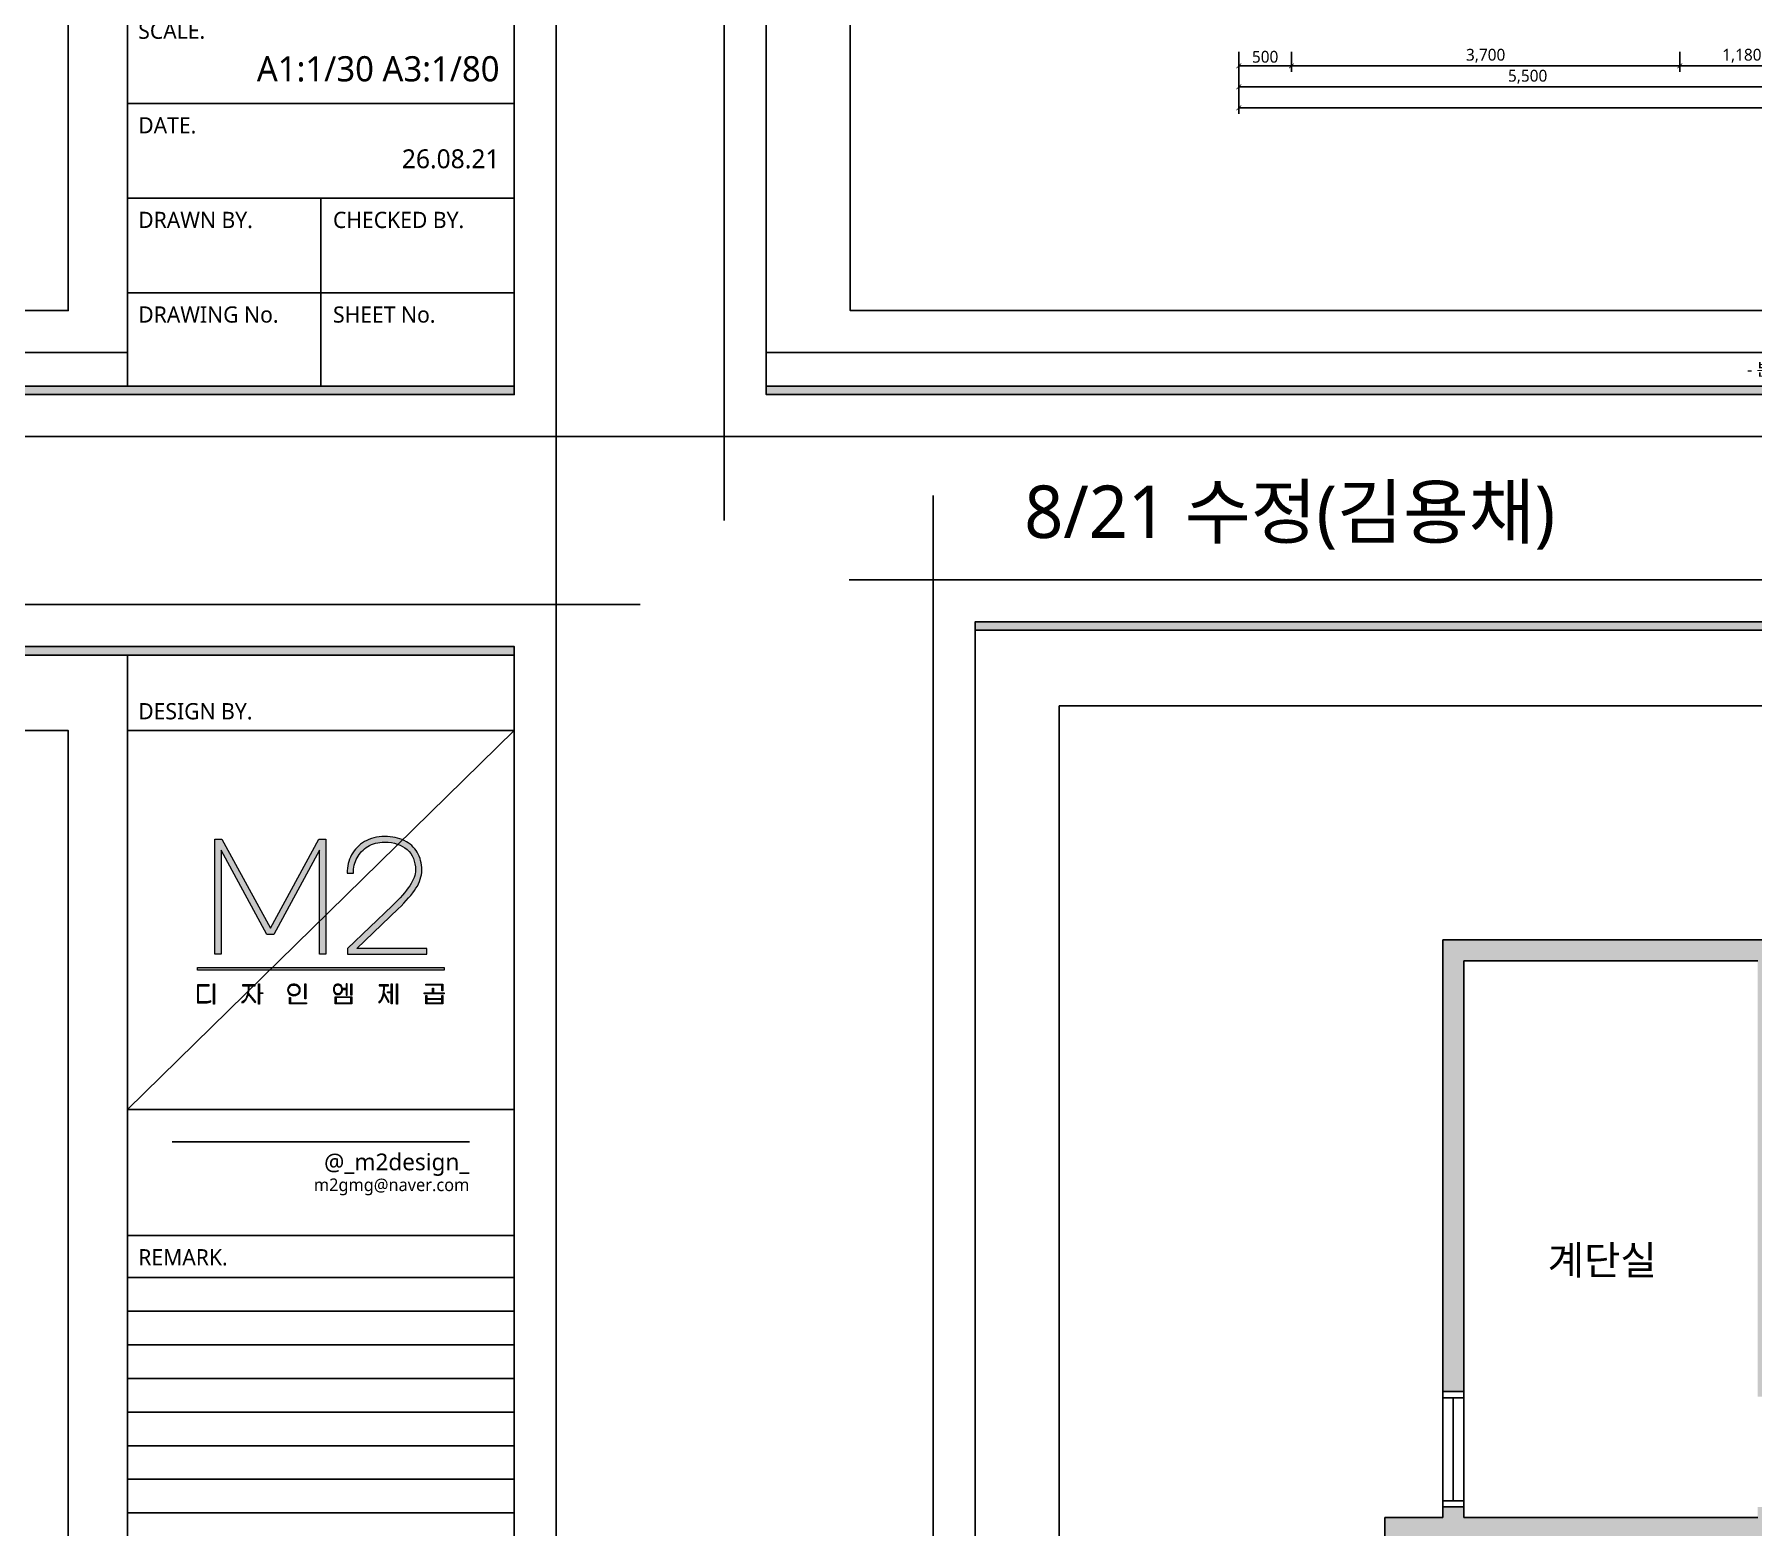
# Model space of a CAD drawing. Header units: metres. Extents: x 11578468 to 47831421, y -58341524 to -14256839.
# Drawn here: x 23891159 to 23907524, y -29108002 to -29093792 of the extents above; entities that cross this region are included whole.
import ezdxf
from ezdxf.enums import TextEntityAlignment as Align

# ---------------------------------------------------------------- set-up
doc = ezdxf.new("R2010")
doc.units = ezdxf.units.M
doc.header["$LTSCALE"] = 50
doc.header["$MEASUREMENT"] = 0
doc.layers.get('0').update_dxf_attribs({"linetype": 'CONTINUOUS'})
doc.layers.get('DEFPOINTS').update_dxf_attribs({"linetype": 'CONTINUOUS'})
for name, color, linetype in [('3.기호.계단선', 30, 'CONTINUOUS'), ('_U+B808_U+C774_U+C5B4 2', 7, 'CONTINUOUS'), ('FORM(YOURNAME)-1', 1, 'CONTINUOUS'), ('FORM(YOURNAME)-11', 1, 'CONTINUOUS'), ('TEX', 7, 'CONTINUOUS'), ('wall', 3, 'CONTINUOUS'), ('WIN', 4, 'CONTINUOUS')]:
    doc.layers.add(name, color=color, linetype=linetype)
for name, color, linetype, lineweight in [('DIM', 7, 'CONTINUOUS', 15), ('ha', 8, 'CONTINUOUS', 5), ('wall2', 3, 'CONTINUOUS', 25)]:
    doc.layers.add(name, color=color, linetype=linetype, lineweight=lineweight)
doc.styles.add('JT1', font='malgun.ttf')
doc.styles.add('N 맑은고딕', font='malgun.ttf')
doc.styles.add('NEW 맑은고딕', font='malgun.ttf')
doc.styles.add('YOURNAME', font='malgun.ttf')
doc.dimstyles.new('JJ IN 45', dxfattribs={"dimscale": 45, "dimtxt": 2.5, "dimasz": 1, "dimexe": 1.25, "dimexo": 1.5, "dimtad": 1, "dimdec": 6, "dimlunit": 6, "dimtxsty": 'N 맑은고딕', "dimblk": 'ARCHTICK', "dimcen": 2.5, "dimclrd": 256, "dimclre": 256, "dimclrt": 256, "dimadec": 0, "dimazin": 0, "dimtfac": 1, "dimtdec": 6, "dimtix": 1, "dimtmove": 0, "dimatfit": 3, "dimldrblk": 'ARCHTICK', "dimfxl": 1, "dimarcsym": 0})

# ---------------------------------------------------------------- blocks, each defined once
blk = doc.blocks.new('block 34')
at = {"layer": '_U+B808_U+C774_U+C5B4 2'}
h = blk.add_hatch(color=35, dxfattribs=at)
h.dxf.hatch_style = 2
h.paths.add_polyline_path([(674.6, -105.53), (675.73, -105.53), (683.42, -119.69), (691.1, -105.53), (692.22, -105.53), (692.22, -123.82), (691.22, -123.82), (691.22, -107.31), (683.97, -120.67), (682.84, -120.67), (675.59, -107.31), (675.59, -123.82), (674.6, -123.82)])
h = blk.add_hatch(color=35, dxfattribs=at)
h.dxf.hatch_style = 2
edge = h.paths.add_edge_path()
edge.add_spline(control_points=[(704.68, -105.78), (705.57, -106.21), (706.25, -106.83), (706.73, -107.63), (707.21, -108.43), (707.45, -109.38), (707.45, -110.46), (707.45, -111.43), (707.14, -112.39), (706.53, -113.34), (705.92, -114.29), (704.98, -115.38), (703.7, -116.62), (703.7, -116.62), (697.12, -122.91), (697.12, -122.91), (697.12, -122.91), (708.26, -122.91), (708.26, -122.91), (708.26, -122.91), (708.26, -123.82), (708.26, -123.82), (708.26, -123.82), (695.66, -123.82), (695.66, -123.82), (695.66, -123.82), (695.66, -122.91), (695.66, -122.91), (695.66, -122.91), (702.73, -116.15), (702.73, -116.15), (703.99, -114.93), (704.93, -113.86), (705.54, -112.95), (706.15, -112.03), (706.45, -111.2), (706.45, -110.46), (706.45, -109.07), (706.01, -107.98), (705.12, -107.2), (704.23, -106.42), (703.05, -106.03), (701.57, -106.03), (700.53, -106.03), (699.64, -106.26), (698.89, -106.71), (698.15, -107.15), (697.57, -107.75), (697.18, -108.5), (696.79, -109.25), (696.59, -110.06), (696.59, -110.94), (696.59, -110.94), (695.59, -110.94), (695.59, -110.94), (695.59, -109.89), (695.83, -108.93), (696.3, -108.05), (696.77, -107.17), (697.46, -106.46), (698.36, -105.93), (699.26, -105.4), (700.33, -105.13), (701.57, -105.13), (702.76, -105.13), (703.79, -105.35), (704.68, -105.78)], knot_values=[0, 0, 0, 0, 1, 1, 1, 2, 2, 2, 3, 3, 3, 4, 4, 4, 5, 5, 5, 6, 6, 6, 7, 7, 7, 8, 8, 8, 9, 9, 9, 10, 10, 10, 11, 11, 11, 12, 12, 12, 13, 13, 13, 14, 14, 14, 15, 15, 15, 16, 16, 16, 17, 17, 17, 18, 18, 18, 19, 19, 19, 20, 20, 20, 21, 21, 21, 22, 22, 22, 22], degree=3, periodic=0)
at = {"layer": '_U+B808_U+C774_U+C5B4 2', "lineweight": 0}
blk.add_lwpolyline([(674.6, -105.53), (675.73, -105.53), (683.42, -119.69), (691.1, -105.53), (692.22, -105.53), (692.22, -123.82), (691.22, -123.82), (691.22, -107.31), (683.97, -120.67), (682.84, -120.67), (675.59, -107.31), (675.59, -123.82), (674.6, -123.82), (674.6, -105.53)], dxfattribs=at)
blk.add_open_spline([(704.68, -105.78), (705.57, -106.21), (706.25, -106.83), (706.73, -107.63), (707.21, -108.43), (707.45, -109.38), (707.45, -110.46), (707.45, -111.43), (707.14, -112.39), (706.53, -113.34), (705.92, -114.29), (704.98, -115.38), (703.7, -116.62), (703.7, -116.62), (697.12, -122.91), (697.12, -122.91), (697.12, -122.91), (708.26, -122.91), (708.26, -122.91), (708.26, -122.91), (708.26, -123.82), (708.26, -123.82), (708.26, -123.82), (695.66, -123.82), (695.66, -123.82), (695.66, -123.82), (695.66, -122.91), (695.66, -122.91), (695.66, -122.91), (702.73, -116.15), (702.73, -116.15), (703.99, -114.93), (704.93, -113.86), (705.54, -112.95), (706.15, -112.03), (706.45, -111.2), (706.45, -110.46), (706.45, -109.07), (706.01, -107.98), (705.12, -107.2), (704.23, -106.42), (703.05, -106.03), (701.57, -106.03), (700.53, -106.03), (699.64, -106.26), (698.89, -106.71), (698.15, -107.15), (697.57, -107.75), (697.18, -108.5), (696.79, -109.25), (696.59, -110.06), (696.59, -110.94), (696.59, -110.94), (695.59, -110.94), (695.59, -110.94), (695.59, -109.89), (695.83, -108.93), (696.3, -108.05), (696.77, -107.17), (697.46, -106.46), (698.36, -105.93), (699.26, -105.4), (700.33, -105.13), (701.57, -105.13), (702.76, -105.13), (703.79, -105.35), (704.68, -105.78)], degree=3, knots=[0, 0, 0, 0, 1, 1, 1, 2, 2, 2, 3, 3, 3, 4, 4, 4, 5, 5, 5, 6, 6, 6, 7, 7, 7, 8, 8, 8, 9, 9, 9, 10, 10, 10, 11, 11, 11, 12, 12, 12, 13, 13, 13, 14, 14, 14, 15, 15, 15, 16, 16, 16, 17, 17, 17, 18, 18, 18, 19, 19, 19, 20, 20, 20, 21, 21, 21, 22, 22, 22, 22], dxfattribs=at)
blk = doc.blocks.new('block 35')
at = {"layer": '_U+B808_U+C774_U+C5B4 2'}
h = blk.add_hatch(color=35, dxfattribs=at)
h.dxf.hatch_style = 2
edge = h.paths.add_edge_path()
edge.add_spline(control_points=[(673.72, -128.8), (673.72, -128.8), (672, -128.8), (672, -128.8), (672, -128.8), (672, -131.36), (672, -131.36), (672, -131.36), (673.14, -131.36), (673.14, -131.36), (673.29, -131.36), (673.44, -131.34), (673.6, -131.31), (673.75, -131.28), (673.88, -131.24), (673.98, -131.2), (673.98, -131.2), (673.98, -131.35), (673.98, -131.35), (673.88, -131.4), (673.75, -131.44), (673.6, -131.47), (673.45, -131.49), (673.3, -131.51), (673.14, -131.51), (673.14, -131.51), (671.83, -131.51), (671.83, -131.51), (671.83, -131.51), (671.83, -128.65), (671.83, -128.65), (671.83, -128.65), (673.72, -128.65), (673.72, -128.65), (673.72, -128.65), (673.72, -128.8), (673.72, -128.8)], knot_values=[0, 0, 0, 0, 1, 1, 1, 2, 2, 2, 3, 3, 3, 4, 4, 4, 5, 5, 5, 6, 6, 6, 7, 7, 7, 8, 8, 8, 9, 9, 9, 10, 10, 10, 11, 11, 11, 12, 12, 12, 12], degree=3, periodic=0)
h.paths.add_polyline_path([(674.54, -131.73), (674.38, -131.74), (674.38, -128.5), (674.54, -128.5)])
h = blk.add_hatch(color=35, dxfattribs=at)
h.dxf.hatch_style = 2
edge = h.paths.add_edge_path()
edge.add_spline(control_points=[(679.96, -130.01), (679.96, -130.01), (681.09, -131.37), (681.09, -131.37), (681.09, -131.37), (680.96, -131.47), (680.96, -131.47), (680.96, -131.47), (679.92, -130.19), (679.92, -130.19), (679.82, -130.57), (679.69, -130.87), (679.52, -131.09), (679.35, -131.32), (679.14, -131.46), (678.9, -131.51), (678.9, -131.51), (678.9, -131.36), (678.9, -131.36), (679.11, -131.3), (679.3, -131.16), (679.45, -130.93), (679.6, -130.7), (679.71, -130.39), (679.79, -130.03), (679.86, -129.66), (679.91, -129.25), (679.91, -128.8), (679.91, -128.8), (678.97, -128.8), (678.97, -128.8), (678.97, -128.8), (678.97, -128.65), (678.97, -128.65), (678.97, -128.65), (681, -128.65), (681, -128.65), (681, -128.65), (681, -128.8), (681, -128.8), (681, -128.8), (680.07, -128.8), (680.07, -128.8), (680.06, -129.26), (680.03, -129.66), (679.96, -130.01)], knot_values=[0, 0, 0, 0, 1, 1, 1, 2, 2, 2, 3, 3, 3, 4, 4, 4, 5, 5, 5, 6, 6, 6, 7, 7, 7, 8, 8, 8, 9, 9, 9, 10, 10, 10, 11, 11, 11, 12, 12, 12, 13, 13, 13, 14, 14, 14, 15, 15, 15, 15], degree=3, periodic=0)
h.paths.add_polyline_path([(682.21, -130.06), (681.69, -130.06), (681.69, -131.73), (681.54, -131.73), (681.54, -128.5), (681.69, -128.5), (681.69, -129.92), (682.21, -129.92)])
h = blk.add_hatch(color=35, dxfattribs=at)
h.dxf.hatch_style = 2
edge = h.paths.add_edge_path()
edge.add_spline(control_points=[(687.69, -128.68), (687.84, -128.76), (687.95, -128.87), (688.03, -129.01), (688.11, -129.15), (688.15, -129.3), (688.15, -129.47), (688.15, -129.64), (688.11, -129.8), (688.03, -129.94), (687.95, -130.08), (687.84, -130.19), (687.69, -130.27), (687.54, -130.35), (687.36, -130.39), (687.15, -130.39), (686.95, -130.39), (686.77, -130.35), (686.62, -130.27), (686.47, -130.19), (686.36, -130.08), (686.28, -129.94), (686.2, -129.8), (686.16, -129.64), (686.16, -129.47), (686.16, -129.3), (686.2, -129.15), (686.28, -129.01), (686.36, -128.87), (686.47, -128.76), (686.62, -128.68), (686.77, -128.6), (686.95, -128.56), (687.15, -128.56), (687.36, -128.56), (687.54, -128.6), (687.69, -128.68)], knot_values=[0, 0, 0, 0, 1, 1, 1, 2, 2, 2, 3, 3, 3, 4, 4, 4, 5, 5, 5, 6, 6, 6, 7, 7, 7, 8, 8, 8, 9, 9, 9, 10, 10, 10, 11, 11, 11, 12, 12, 12, 12], degree=3, periodic=0)
edge = h.paths.add_edge_path()
edge.add_spline(control_points=[(686.72, -128.79), (686.59, -128.86), (686.49, -128.95), (686.43, -129.07), (686.36, -129.18), (686.32, -129.32), (686.32, -129.47), (686.32, -129.63), (686.36, -129.76), (686.43, -129.88), (686.49, -130), (686.59, -130.09), (686.72, -130.15), (686.84, -130.22), (686.99, -130.25), (687.15, -130.25), (687.32, -130.25), (687.46, -130.22), (687.59, -130.15), (687.72, -130.09), (687.81, -130), (687.88, -129.88), (687.95, -129.76), (687.98, -129.63), (687.98, -129.47), (687.98, -129.32), (687.95, -129.18), (687.88, -129.07), (687.81, -128.95), (687.72, -128.86), (687.59, -128.79), (687.46, -128.73), (687.32, -128.7), (687.15, -128.7), (686.99, -128.7), (686.84, -128.73), (686.72, -128.79)], knot_values=[0, 0, 0, 0, 1, 1, 1, 2, 2, 2, 3, 3, 3, 4, 4, 4, 5, 5, 5, 6, 6, 6, 7, 7, 7, 8, 8, 8, 9, 9, 9, 10, 10, 10, 11, 11, 11, 12, 12, 12, 12], degree=3, periodic=0)
h.paths.add_polyline_path([(686.6, -131.51), (689.15, -131.51), (689.15, -131.66), (686.44, -131.66), (686.44, -130.66), (686.6, -130.66)])
h.paths.add_polyline_path([(689.03, -130.91), (688.87, -130.91), (688.87, -128.5), (689.03, -128.5)])
h = blk.add_hatch(color=35, dxfattribs=at)
h.dxf.hatch_style = 2
edge = h.paths.add_edge_path()
edge.add_spline(control_points=[(694.67, -130), (694.55, -130.16), (694.37, -130.23), (694.14, -130.23), (693.91, -130.23), (693.73, -130.16), (693.61, -130), (693.48, -129.84), (693.42, -129.64), (693.42, -129.39), (693.42, -129.14), (693.48, -128.94), (693.61, -128.78), (693.73, -128.62), (693.91, -128.54), (694.14, -128.54), (694.35, -128.54), (694.51, -128.61), (694.63, -128.74), (694.75, -128.87), (694.83, -129.04), (694.85, -129.25), (694.85, -129.25), (695.45, -129.25), (695.45, -129.25), (695.45, -129.25), (695.45, -128.52), (695.45, -128.52), (695.45, -128.52), (695.61, -128.52), (695.61, -128.52), (695.61, -128.52), (695.61, -130.29), (695.61, -130.29), (695.61, -130.29), (695.45, -130.29), (695.45, -130.29), (695.45, -130.29), (695.45, -129.4), (695.45, -129.4), (695.45, -129.4), (694.86, -129.4), (694.86, -129.4), (694.85, -129.64), (694.79, -129.85), (694.67, -130)], knot_values=[0, 0, 0, 0, 1, 1, 1, 2, 2, 2, 3, 3, 3, 4, 4, 4, 5, 5, 5, 6, 6, 6, 7, 7, 7, 8, 8, 8, 9, 9, 9, 10, 10, 10, 11, 11, 11, 12, 12, 12, 13, 13, 13, 14, 14, 14, 15, 15, 15, 15], degree=3, periodic=0)
edge = h.paths.add_edge_path()
edge.add_spline(control_points=[(693.73, -129.9), (693.83, -130.03), (693.97, -130.09), (694.14, -130.09), (694.31, -130.09), (694.45, -130.03), (694.55, -129.9), (694.65, -129.78), (694.7, -129.61), (694.7, -129.39), (694.7, -129.17), (694.65, -129), (694.55, -128.87), (694.45, -128.75), (694.31, -128.69), (694.14, -128.69), (693.97, -128.69), (693.83, -128.75), (693.73, -128.87), (693.63, -129), (693.58, -129.17), (693.58, -129.39), (693.58, -129.61), (693.63, -129.78), (693.73, -129.9)], knot_values=[0, 0, 0, 0, 1, 1, 1, 2, 2, 2, 3, 3, 3, 4, 4, 4, 5, 5, 5, 6, 6, 6, 7, 7, 7, 8, 8, 8, 8], degree=3, periodic=0)
h.paths.add_polyline_path([(693.69, -130.55), (696.36, -130.55), (696.36, -131.66), (693.69, -131.66)])
h.paths.add_polyline_path([(693.85, -131.51), (696.2, -131.51), (696.2, -130.7), (693.85, -130.7)])
h.paths.add_polyline_path([(696.36, -128.5), (696.36, -130.32), (696.2, -130.32), (696.2, -128.5)])
h = blk.add_hatch(color=35, dxfattribs=at)
h.dxf.hatch_style = 2
edge = h.paths.add_edge_path()
edge.add_spline(control_points=[(701.46, -129.93), (701.46, -129.93), (702.28, -131.39), (702.28, -131.39), (702.28, -131.39), (702.15, -131.47), (702.15, -131.47), (702.15, -131.47), (701.43, -130.17), (701.43, -130.17), (701.3, -130.94), (701.03, -131.39), (700.63, -131.51), (700.63, -131.51), (700.63, -131.35), (700.63, -131.35), (700.88, -131.26), (701.06, -130.99), (701.18, -130.55), (701.3, -130.1), (701.37, -129.52), (701.37, -128.8), (701.37, -128.8), (700.67, -128.8), (700.67, -128.8), (700.67, -128.8), (700.67, -128.65), (700.67, -128.65), (700.67, -128.65), (702.19, -128.65), (702.19, -128.65), (702.19, -128.65), (702.19, -128.8), (702.19, -128.8), (702.19, -128.8), (701.53, -128.8), (701.53, -128.8), (701.52, -129.25), (701.5, -129.63), (701.46, -129.93)], knot_values=[0, 0, 0, 0, 1, 1, 1, 2, 2, 2, 3, 3, 3, 4, 4, 4, 5, 5, 5, 6, 6, 6, 7, 7, 7, 8, 8, 8, 9, 9, 9, 10, 10, 10, 11, 11, 11, 12, 12, 12, 13, 13, 13, 13], degree=3, periodic=0)
h.paths.add_polyline_path([(702.59, -128.52), (702.75, -128.52), (702.75, -131.68), (702.59, -131.68), (702.59, -129.95), (702, -129.95), (702, -129.8), (702.59, -129.8)])
h.paths.add_polyline_path([(703.61, -128.5), (703.61, -131.73), (703.45, -131.73), (703.45, -128.5)])
h = blk.add_hatch(color=35, dxfattribs=at)
h.dxf.hatch_style = 2
h.paths.add_polyline_path([(711.02, -129.93), (711.02, -130.07), (707.82, -130.07), (707.82, -129.93), (709.16, -129.93), (709.16, -129.2), (709.32, -129.2), (709.32, -129.93)])
h.paths.add_polyline_path([(710.61, -128.72), (708.07, -128.72), (708.07, -128.57), (710.77, -128.57), (710.77, -129.64), (710.61, -129.64)])
h.paths.add_polyline_path([(710.61, -130.36), (710.77, -130.36), (710.77, -131.66), (708.08, -131.66), (708.08, -130.36), (708.24, -130.36), (708.24, -130.83), (710.61, -130.83)])
h.paths.add_polyline_path([(710.61, -131.52), (710.61, -130.97), (708.24, -130.97), (708.24, -131.52)])
at = {"layer": '_U+B808_U+C774_U+C5B4 2', "lineweight": 0}
for points in [[(674.54, -131.73), (674.38, -131.74), (674.38, -128.5), (674.54, -128.5), (674.54, -131.73)], [(682.21, -130.06), (681.69, -130.06), (681.69, -131.73), (681.54, -131.73), (681.54, -128.5), (681.69, -128.5), (681.69, -129.92), (682.21, -129.92), (682.21, -130.06)], [(686.6, -131.51), (689.15, -131.51), (689.15, -131.66), (686.44, -131.66), (686.44, -130.66), (686.6, -130.66), (686.6, -131.51)], [(689.03, -130.91), (688.87, -130.91), (688.87, -128.5), (689.03, -128.5), (689.03, -130.91)], [(693.69, -130.55), (696.36, -130.55), (696.36, -131.66), (693.69, -131.66), (693.69, -130.55)], [(693.85, -131.51), (696.2, -131.51), (696.2, -130.7), (693.85, -130.7), (693.85, -131.51)], [(696.36, -128.5), (696.36, -130.32), (696.2, -130.32), (696.2, -128.5), (696.36, -128.5)], [(702.59, -128.52), (702.75, -128.52), (702.75, -131.68), (702.59, -131.68), (702.59, -129.95), (702, -129.95), (702, -129.8), (702.59, -129.8), (702.59, -128.52)], [(703.61, -128.5), (703.61, -131.73), (703.45, -131.73), (703.45, -128.5), (703.61, -128.5)], [(711.02, -129.93), (711.02, -130.07), (707.82, -130.07), (707.82, -129.93), (709.16, -129.93), (709.16, -129.2), (709.32, -129.2), (709.32, -129.93), (711.02, -129.93)], [(710.61, -128.72), (708.07, -128.72), (708.07, -128.57), (710.77, -128.57), (710.77, -129.64), (710.61, -129.64), (710.61, -128.72)], [(710.61, -130.36), (710.77, -130.36), (710.77, -131.66), (708.08, -131.66), (708.08, -130.36), (708.24, -130.36), (708.24, -130.83), (710.61, -130.83), (710.61, -130.36)], [(710.61, -131.52), (710.61, -130.97), (708.24, -130.97), (708.24, -131.52), (710.61, -131.52)]]:
    blk.add_lwpolyline(points, dxfattribs=at)
for points, knots in [([(673.72, -128.8), (673.72, -128.8), (672, -128.8), (672, -128.8), (672, -128.8), (672, -131.36), (672, -131.36), (672, -131.36), (673.14, -131.36), (673.14, -131.36), (673.29, -131.36), (673.44, -131.34), (673.6, -131.31), (673.75, -131.28), (673.88, -131.24), (673.98, -131.2), (673.98, -131.2), (673.98, -131.35), (673.98, -131.35), (673.88, -131.4), (673.75, -131.44), (673.6, -131.47), (673.45, -131.49), (673.3, -131.51), (673.14, -131.51), (673.14, -131.51), (671.83, -131.51), (671.83, -131.51), (671.83, -131.51), (671.83, -128.65), (671.83, -128.65), (671.83, -128.65), (673.72, -128.65), (673.72, -128.65), (673.72, -128.65), (673.72, -128.8), (673.72, -128.8)], [0, 0, 0, 0, 1, 1, 1, 2, 2, 2, 3, 3, 3, 4, 4, 4, 5, 5, 5, 6, 6, 6, 7, 7, 7, 8, 8, 8, 9, 9, 9, 10, 10, 10, 11, 11, 11, 12, 12, 12, 12]), ([(679.96, -130.01), (679.96, -130.01), (681.09, -131.37), (681.09, -131.37), (681.09, -131.37), (680.96, -131.47), (680.96, -131.47), (680.96, -131.47), (679.92, -130.19), (679.92, -130.19), (679.82, -130.57), (679.69, -130.87), (679.52, -131.09), (679.35, -131.32), (679.14, -131.46), (678.9, -131.51), (678.9, -131.51), (678.9, -131.36), (678.9, -131.36), (679.11, -131.3), (679.3, -131.16), (679.45, -130.93), (679.6, -130.7), (679.71, -130.39), (679.79, -130.03), (679.86, -129.66), (679.91, -129.25), (679.91, -128.8), (679.91, -128.8), (678.97, -128.8), (678.97, -128.8), (678.97, -128.8), (678.97, -128.65), (678.97, -128.65), (678.97, -128.65), (681, -128.65), (681, -128.65), (681, -128.65), (681, -128.8), (681, -128.8), (681, -128.8), (680.07, -128.8), (680.07, -128.8), (680.06, -129.26), (680.03, -129.66), (679.96, -130.01)], [0, 0, 0, 0, 1, 1, 1, 2, 2, 2, 3, 3, 3, 4, 4, 4, 5, 5, 5, 6, 6, 6, 7, 7, 7, 8, 8, 8, 9, 9, 9, 10, 10, 10, 11, 11, 11, 12, 12, 12, 13, 13, 13, 14, 14, 14, 15, 15, 15, 15]), ([(687.69, -128.68), (687.84, -128.76), (687.95, -128.87), (688.03, -129.01), (688.11, -129.15), (688.15, -129.3), (688.15, -129.47), (688.15, -129.64), (688.11, -129.8), (688.03, -129.94), (687.95, -130.08), (687.84, -130.19), (687.69, -130.27), (687.54, -130.35), (687.36, -130.39), (687.15, -130.39), (686.95, -130.39), (686.77, -130.35), (686.62, -130.27), (686.47, -130.19), (686.36, -130.08), (686.28, -129.94), (686.2, -129.8), (686.16, -129.64), (686.16, -129.47), (686.16, -129.3), (686.2, -129.15), (686.28, -129.01), (686.36, -128.87), (686.47, -128.76), (686.62, -128.68), (686.77, -128.6), (686.95, -128.56), (687.15, -128.56), (687.36, -128.56), (687.54, -128.6), (687.69, -128.68)], [0, 0, 0, 0, 1, 1, 1, 2, 2, 2, 3, 3, 3, 4, 4, 4, 5, 5, 5, 6, 6, 6, 7, 7, 7, 8, 8, 8, 9, 9, 9, 10, 10, 10, 11, 11, 11, 12, 12, 12, 12]), ([(686.72, -128.79), (686.59, -128.86), (686.49, -128.95), (686.43, -129.07), (686.36, -129.18), (686.32, -129.32), (686.32, -129.47), (686.32, -129.63), (686.36, -129.76), (686.43, -129.88), (686.49, -130), (686.59, -130.09), (686.72, -130.15), (686.84, -130.22), (686.99, -130.25), (687.15, -130.25), (687.32, -130.25), (687.46, -130.22), (687.59, -130.15), (687.72, -130.09), (687.81, -130), (687.88, -129.88), (687.95, -129.76), (687.98, -129.63), (687.98, -129.47), (687.98, -129.32), (687.95, -129.18), (687.88, -129.07), (687.81, -128.95), (687.72, -128.86), (687.59, -128.79), (687.46, -128.73), (687.32, -128.7), (687.15, -128.7), (686.99, -128.7), (686.84, -128.73), (686.72, -128.79)], [0, 0, 0, 0, 1, 1, 1, 2, 2, 2, 3, 3, 3, 4, 4, 4, 5, 5, 5, 6, 6, 6, 7, 7, 7, 8, 8, 8, 9, 9, 9, 10, 10, 10, 11, 11, 11, 12, 12, 12, 12]), ([(694.67, -130), (694.55, -130.16), (694.37, -130.23), (694.14, -130.23), (693.91, -130.23), (693.73, -130.16), (693.61, -130), (693.48, -129.84), (693.42, -129.64), (693.42, -129.39), (693.42, -129.14), (693.48, -128.94), (693.61, -128.78), (693.73, -128.62), (693.91, -128.54), (694.14, -128.54), (694.35, -128.54), (694.51, -128.61), (694.63, -128.74), (694.75, -128.87), (694.83, -129.04), (694.85, -129.25), (694.85, -129.25), (695.45, -129.25), (695.45, -129.25), (695.45, -129.25), (695.45, -128.52), (695.45, -128.52), (695.45, -128.52), (695.61, -128.52), (695.61, -128.52), (695.61, -128.52), (695.61, -130.29), (695.61, -130.29), (695.61, -130.29), (695.45, -130.29), (695.45, -130.29), (695.45, -130.29), (695.45, -129.4), (695.45, -129.4), (695.45, -129.4), (694.86, -129.4), (694.86, -129.4), (694.85, -129.64), (694.79, -129.85), (694.67, -130)], [0, 0, 0, 0, 1, 1, 1, 2, 2, 2, 3, 3, 3, 4, 4, 4, 5, 5, 5, 6, 6, 6, 7, 7, 7, 8, 8, 8, 9, 9, 9, 10, 10, 10, 11, 11, 11, 12, 12, 12, 13, 13, 13, 14, 14, 14, 15, 15, 15, 15]), ([(693.73, -129.9), (693.83, -130.03), (693.97, -130.09), (694.14, -130.09), (694.31, -130.09), (694.45, -130.03), (694.55, -129.9), (694.65, -129.78), (694.7, -129.61), (694.7, -129.39), (694.7, -129.17), (694.65, -129), (694.55, -128.87), (694.45, -128.75), (694.31, -128.69), (694.14, -128.69), (693.97, -128.69), (693.83, -128.75), (693.73, -128.87), (693.63, -129), (693.58, -129.17), (693.58, -129.39), (693.58, -129.61), (693.63, -129.78), (693.73, -129.9)], [0, 0, 0, 0, 1, 1, 1, 2, 2, 2, 3, 3, 3, 4, 4, 4, 5, 5, 5, 6, 6, 6, 7, 7, 7, 8, 8, 8, 8]), ([(701.46, -129.93), (701.46, -129.93), (702.28, -131.39), (702.28, -131.39), (702.28, -131.39), (702.15, -131.47), (702.15, -131.47), (702.15, -131.47), (701.43, -130.17), (701.43, -130.17), (701.3, -130.94), (701.03, -131.39), (700.63, -131.51), (700.63, -131.51), (700.63, -131.35), (700.63, -131.35), (700.88, -131.26), (701.06, -130.99), (701.18, -130.55), (701.3, -130.1), (701.37, -129.52), (701.37, -128.8), (701.37, -128.8), (700.67, -128.8), (700.67, -128.8), (700.67, -128.8), (700.67, -128.65), (700.67, -128.65), (700.67, -128.65), (702.19, -128.65), (702.19, -128.65), (702.19, -128.65), (702.19, -128.8), (702.19, -128.8), (702.19, -128.8), (701.53, -128.8), (701.53, -128.8), (701.52, -129.25), (701.5, -129.63), (701.46, -129.93)], [0, 0, 0, 0, 1, 1, 1, 2, 2, 2, 3, 3, 3, 4, 4, 4, 5, 5, 5, 6, 6, 6, 7, 7, 7, 8, 8, 8, 9, 9, 9, 10, 10, 10, 11, 11, 11, 12, 12, 12, 13, 13, 13, 13])]:
    blk.add_open_spline(points, degree=3, knots=knots, dxfattribs=at)
blk = doc.blocks.new('block 33')
at = {"layer": '_U+B808_U+C774_U+C5B4 2'}
for name in ['block 34', 'block 35']:
    blk.add_blockref(name, (0, 0), dxfattribs=at)
blk = doc.blocks.new('block 32')
at = {"layer": '_U+B808_U+C774_U+C5B4 2'}
h = blk.add_hatch(color=35, dxfattribs=at)
h.dxf.hatch_style = 2
h.paths.add_polyline_path([(711.02, -126.32), (671.83, -126.32), (671.83, -125.91), (711.02, -125.91)])
at = {"layer": '_U+B808_U+C774_U+C5B4 2', "lineweight": 0}
blk.add_lwpolyline([(711.02, -126.32), (671.83, -126.32), (671.83, -125.91), (711.02, -125.91), (711.02, -126.32)], dxfattribs=at)
at = {"layer": '_U+B808_U+C774_U+C5B4 2'}
blk.add_blockref('block 33', (0, 0), dxfattribs=at)
blk = doc.blocks.new('FORM-ELEVATION')
at = {"layer": 'FORM(YOURNAME)-11'}
h = blk.add_hatch(color=256, dxfattribs=at)
h.dxf.hatch_style = 1
h.paths.add_polyline_path([(-10309, 35708), (71691, 35708), (71691, 35508), (-10309, 35508)])
h.paths.add_polyline_path([(-10309, -21492), (71691, -21492), (71691, -21692), (-10309, -21692)])
at = {"layer": 'DEFPOINTS', "color": 158}
for p, q in [((62481, 35508), (62481, -21492)), ((62481, 33708), (71691, 33708)), ((62481, 24686), (71691, 33708)), ((62481, 24686), (71691, 24686)), ((62481, 20686), (71691, 20686)), ((62481, 19886), (71691, 19886)), ((62481, 19086), (71691, 19086)), ((62481, 18286), (71691, 18286)), ((62481, 17486), (71691, 17486)), ((62481, 16686), (71691, 16686)), ((62481, 15886), (71691, 15886)), ((62481, 15086), (71691, 15086)), ((62481, -20692), (-10309, -20692))]:
    blk.add_line(p, q, dxfattribs=at)
at = {"layer": 'DEFPOINTS', "color": 1}
for points in [[(-11309, 38708), (-11309, 36708), (-13309, 36708)], [(72691, 38708), (72691, 36708), (74691, 36708)], [(-11309, -24692), (-11309, -22692), (-13309, -22692)], [(72691, -24692), (72691, -22692), (74691, -22692)]]:
    blk.add_lwpolyline(points, dxfattribs=at)
at = {"layer": 'DEFPOINTS', "color": 158}
blk.add_lwpolyline([(-10309, -21692), (71691, -21692), (71691, 35708), (-10309, 35708)], close=True, dxfattribs=at)
at = {"layer": 'DEFPOINTS'}
blk.add_lwpolyline([(-8309, 33708), (61071, 33708), (61071, -19692), (-8309, -19692)], close=True, dxfattribs=at)
at = {"layer": 'FORM(YOURNAME)-11', "color": 251}
blk.add_line((63550, 23916), (70622, 23916), dxfattribs=at)
at = {"layer": 'FORM(YOURNAME)-11', "color": 14}
for p, q in [((62481, 21686), (71691, 21686)), ((62481, -14766), (71691, -14766)), ((62481, -17019), (71691, -17019)), ((67086, -17019), (67086, -21492)), ((62481, -19271), (71691, -19271))]:
    blk.add_line(p, q, dxfattribs=at)
at = {"layer": 'FORM(YOURNAME)-11', "color": 250}
blk.add_lwpolyline([(-11309, -22692), (72691, -22692), (72691, 36708), (-11309, 36708)], close=True, dxfattribs=at)
at = {"layer": 'FORM(YOURNAME)-11'}
for points in [[(-10309, 35708), (71691, 35708), (71691, 35508), (-10309, 35508)], [(-10309, -21492), (71691, -21492), (71691, -21692), (-10309, -21692)]]:
    blk.add_lwpolyline(points, close=True, dxfattribs=at)
at = {"layer": '_U+B808_U+C774_U+C5B4 2', "xscale": 150, "yscale": 150, "zscale": 150}
blk.add_blockref('block 32', (-36628, 46957), dxfattribs=at)
at = {"layer": 'FORM(YOURNAME)-11', "color": 14, "style": 'YOURNAME'}
for s, height, p in [('DESIGN BY.', 386.1, (62739, 34170)), ('REMARK.', 386.1, (62739, 21172)), ('SCALE.', 386.1, (62739, -13029)), ('DATE.', 386.1, (62739, -15281)), ('DRAWN BY.', 386.1, (62739, -17534)), ('CHECKED BY.', 386.14, (67376, -17534)), ('DRAWING No.', 386.14, (62739, -19786)), ('SHEET No.', 386.1, (67376, -19786))]:
    blk.add_text(s, height=height, dxfattribs=at).set_placement(p, align=Align.MIDDLE_LEFT)
for s, height, width, p in [('@_m2design_', 400, 1.03, (70622, 23242)), ('m2gmg@naver.com', 300, 0.995, (70622, 22747))]:
    blk.add_text(s, height=height, dxfattribs=dict(at, width=width)).set_placement(p, align=Align.RIGHT)
at = {"layer": 'FORM(YOURNAME)-11', "color": 1, "style": 'YOURNAME'}
blk.add_text("- 본 도서는 어떠한 경우에도 무단으로 도용할 수 없으며 도용시 '지적재산권' 보호에 관한 법률에 의거, 법적 분쟁이 발생합니다.  또한 본 도서에 관한 모든 저작권은 당사에 있습니다. -", height=300, dxfattribs=at).set_placement((28146, -21092), align=Align.MIDDLE_CENTER)
at = {"layer": 'FORM(YOURNAME)-11', "color": 3, "style": 'YOURNAME'}
for tag, height, p in [('1', 451, (71041, -1219)), ('2', 451, (71041, -1863)), ('3', 451, (71041, -3150)), ('4', 451, (71041, -5081)), ('5', 515, (71041, -7398)), ('6', 515, (71041, -9650)), ('7', 515, (71041, -11903)), ('8', 515, (71041, -14155)), ('9', 515, (71041, -16408)), ('10', 515, (66791, -18596)), ('11', 515, (71041, -18660)), ('12', 515, (66791, -20848)), ('13', 515, (71041, -20848))]:
    blk.add_attdef(tag, text='', height=height, dxfattribs=at).set_placement(p, align=Align.MIDDLE_RIGHT)
blk = doc.blocks.new('*U1962')
at = {"layer": 'WIN', "linetype": 'Continuous'}
blk.add_line((60, 100), (1040, 100), dxfattribs=at)
for points in [[(0, 0), (1100, 0), (1100, 200), (0, 200)], [(0, 0), (60, 0), (60, 200), (0, 200)], [(1100, 0), (1040, 0), (1040, 200), (1100, 200)]]:
    blk.add_lwpolyline(points, close=True, dxfattribs=at)
blk = doc.blocks.new('_ArchTick')
at = {"color": 0, "linetype": 'ByBlock', "const_width": 0.15}
blk.add_lwpolyline([(-0.5, -0.5), (0.5, 0.5)], dxfattribs=at)
blk = doc.blocks.new('*D366')
at = {"layer": 'DEFPOINTS', "color": 0, "transparency": 16777216}
for p in [(23725352, -29144857), (23725852, -29144857), (23725852, -29145057)]:
    blk.add_point(p, dxfattribs=at)
at = {"layer": 'DIM', "lineweight": -2, "transparency": 16777216}
for p, q in [((23725352, -29144924), (23725352, -29145113)), ((23725852, -29144924), (23725852, -29145113)), ((23725352, -29145057), (23725852, -29145057))]:
    blk.add_line(p, q, dxfattribs=at)
at = {"layer": 'DIM', "lineweight": -2, "transparency": 16777216, "xscale": 45, "yscale": 45, "zscale": 45, "rotation": 180}
blk.add_blockref('_ArchTick', (23725352, -29145057), dxfattribs=at)
at = {"layer": 'DIM', "lineweight": -2, "transparency": 16777216, "xscale": 45, "yscale": 45, "zscale": 45}
blk.add_blockref('_ArchTick', (23725852, -29145057), dxfattribs=at)
at = {"layer": 'DIM', "transparency": 16777216, "insert": (23725602, -29144971), "char_height": 112.5, "attachment_point": 5, "style": 'N 맑은고딕'}
blk.add_mtext('500', dxfattribs=at)
blk = doc.blocks.new('*D367')
at = {"layer": 'DEFPOINTS', "color": 0, "transparency": 16777216}
for p in [(23725852, -29144857), (23729552, -29144857), (23729552, -29145057)]:
    blk.add_point(p, dxfattribs=at)
at = {"layer": 'DIM', "lineweight": -2, "transparency": 16777216}
for p, q in [((23725852, -29144924), (23725852, -29145113)), ((23729552, -29144924), (23729552, -29145113)), ((23725852, -29145057), (23729552, -29145057))]:
    blk.add_line(p, q, dxfattribs=at)
at = {"layer": 'DIM', "lineweight": -2, "transparency": 16777216, "xscale": 45, "yscale": 45, "zscale": 45, "rotation": 180}
blk.add_blockref('_ArchTick', (23725852, -29145057), dxfattribs=at)
at = {"layer": 'DIM', "lineweight": -2, "transparency": 16777216, "xscale": 45, "yscale": 45, "zscale": 45}
blk.add_blockref('_ArchTick', (23729552, -29145057), dxfattribs=at)
at = {"layer": 'DIM', "transparency": 16777216, "insert": (23727702, -29144961), "char_height": 112.5, "attachment_point": 5, "style": 'N 맑은고딕'}
blk.add_mtext('3,700', dxfattribs=at)
blk = doc.blocks.new('*D368')
at = {"layer": 'DEFPOINTS', "color": 0, "transparency": 16777216}
for p in [(23729552, -29144857), (23730732, -29144857), (23730732, -29145057)]:
    blk.add_point(p, dxfattribs=at)
at = {"layer": 'DIM', "lineweight": -2, "transparency": 16777216}
for p, q in [((23729552, -29144924), (23729552, -29145113)), ((23730732, -29144924), (23730732, -29145113)), ((23729552, -29145057), (23730732, -29145057))]:
    blk.add_line(p, q, dxfattribs=at)
at = {"layer": 'DIM', "lineweight": -2, "transparency": 16777216, "xscale": 45, "yscale": 45, "zscale": 45, "rotation": 180}
blk.add_blockref('_ArchTick', (23729552, -29145057), dxfattribs=at)
at = {"layer": 'DIM', "lineweight": -2, "transparency": 16777216, "xscale": 45, "yscale": 45, "zscale": 45}
blk.add_blockref('_ArchTick', (23730732, -29145057), dxfattribs=at)
at = {"layer": 'DIM', "transparency": 16777216, "insert": (23730142, -29144961), "char_height": 112.5, "attachment_point": 5, "style": 'N 맑은고딕'}
blk.add_mtext('1,180', dxfattribs=at)
blk = doc.blocks.new('*D380')
at = {"layer": 'DEFPOINTS', "color": 0, "transparency": 16777216}
for p in [(23725352, -29144857), (23730852, -29144857), (23730852, -29145257)]:
    blk.add_point(p, dxfattribs=at)
at = {"layer": 'DIM', "lineweight": -2, "transparency": 16777216}
for p, q in [((23725352, -29144924), (23725352, -29145313)), ((23730852, -29144924), (23730852, -29145313)), ((23725352, -29145257), (23730852, -29145257))]:
    blk.add_line(p, q, dxfattribs=at)
at = {"layer": 'DIM', "lineweight": -2, "transparency": 16777216, "xscale": 45, "yscale": 45, "zscale": 45, "rotation": 180}
blk.add_blockref('_ArchTick', (23725352, -29145257), dxfattribs=at)
at = {"layer": 'DIM', "lineweight": -2, "transparency": 16777216, "xscale": 45, "yscale": 45, "zscale": 45}
blk.add_blockref('_ArchTick', (23730852, -29145257), dxfattribs=at)
at = {"layer": 'DIM', "transparency": 16777216, "insert": (23728102, -29145161), "char_height": 112.5, "attachment_point": 5, "style": 'N 맑은고딕'}
blk.add_mtext('5,500', dxfattribs=at)
blk = doc.blocks.new('*D384')
at = {"layer": 'DEFPOINTS', "color": 0, "transparency": 16777216}
for p in [(23725352, -29144857), (23745702, -29144857), (23745702, -29145457)]:
    blk.add_point(p, dxfattribs=at)
at = {"layer": 'DIM', "lineweight": -2, "transparency": 16777216}
for p, q in [((23725352, -29144924), (23725352, -29145513)), ((23745702, -29144924), (23745702, -29145513)), ((23725352, -29145457), (23745702, -29145457))]:
    blk.add_line(p, q, dxfattribs=at)
at = {"layer": 'DIM', "lineweight": -2, "transparency": 16777216, "xscale": 45, "yscale": 45, "zscale": 45, "rotation": 180}
blk.add_blockref('_ArchTick', (23725352, -29145457), dxfattribs=at)
at = {"layer": 'DIM', "lineweight": -2, "transparency": 16777216, "xscale": 45, "yscale": 45, "zscale": 45}
blk.add_blockref('_ArchTick', (23745702, -29145457), dxfattribs=at)
at = {"layer": 'DIM', "transparency": 16777216, "insert": (23735527, -29145361), "char_height": 112.5, "attachment_point": 5, "style": 'N 맑은고딕'}
blk.add_mtext('20,350', dxfattribs=at)
blk = doc.blocks.new('sdagdgds')
at = {"layer": 'ha', "transparency": 33554687}
h = blk.add_hatch(color=256, dxfattribs=at)
h.dxf.hatch_style = 1
h.paths.add_polyline_path([(23725502, -29128457), (23728302, -29128457), (23728302, -29132607), (23728502, -29132607), (23728502, -29128257), (23728302, -29128257), (23725302, -29128257), (23725302, -29132557), (23725502, -29132557)])
h.paths.add_polyline_path([(23728502, -29133657), (23728302, -29133657), (23728302, -29133757), (23725502, -29133757), (23725502, -29133657), (23725302, -29133657), (23725302, -29133757), (23724848.0976572, -29133757), (23724752, -29133757), (23724752, -29136507), (23725152, -29136507), (23725152, -29137657), (23725352, -29137657), (23725352, -29137507), (23727752, -29137507), (23727952, -29137507), (23727952, -29137307), (23725352, -29137307), (23725352, -29136507), (23727052, -29136507), (23727052, -29136707), (23727252, -29136707), (23727252, -29136507), (23727252, -29135757), (23727252, -29135707), (23727052, -29135707), (23727052, -29135757), (23727052, -29136307), (23725352, -29136307), (23724952, -29136307), (23724952, -29133957), (23727052, -29133957), (23727052, -29134507), (23727252, -29134507), (23727252, -29133957), (23728502, -29133957)])
h.paths.add_polyline_path([(23727952, -29138607), (23727752, -29138607), (23727752, -29139637), (23725352, -29139637), (23725352, -29139457), (23725152, -29139457), (23725152, -29140057), (23725352, -29140057), (23725352, -29139837), (23727752, -29139837), (23727752, -29139907), (23727952, -29139907), (23727952, -29139837)])
h.paths.add_polyline_path([(23727952, -29141007), (23727752, -29141007), (23727752, -29142007), (23725352, -29142007), (23725352, -29141857), (23725152, -29141857), (23725152, -29144557), (23725652, -29144557), (23725652, -29144657), (23729552, -29144657), (23729552, -29144457), (23725852, -29144457), (23725852, -29144357), (23725352, -29144357), (23725352, -29142207), (23727952, -29142207)])
h.paths.add_polyline_path([(23731552, -29144307), (23730852, -29144307), (23730852, -29144457), (23730732, -29144457), (23730732, -29144657), (23732052, -29144657), (23732052, -29144457), (23731552, -29144457)])
h.paths.add_polyline_path([(23739502, -29144457), (23736702, -29144457), (23736702, -29144307), (23736002, -29144307), (23736002, -29144457), (23733202, -29144457), (23733202, -29144657), (23739502, -29144657)])
h.paths.add_polyline_path([(23745902, -29143307), (23745702, -29143307), (23745702, -29144457), (23744702, -29144457), (23744702, -29144307), (23744002, -29144307), (23744002, -29144457), (23743102, -29144457), (23743102, -29144657), (23745902, -29144657)])
h.paths.add_polyline_path([(23745902, -29133157), (23745702, -29133157), (23745702, -29139657), (23745902, -29139657)])
h.paths.add_polyline_path([(23745902, -29140857), (23745702, -29140857), (23745702, -29142157), (23745902, -29142157)])
h.paths.add_polyline_path([(23744602, -29136307), (23743902, -29136307), (23743902, -29136657), (23744602, -29136657)])
h.paths.add_polyline_path([(23736702, -29136307), (23736002, -29136307), (23736002, -29136657), (23736702, -29136657)])
h.paths.add_polyline_path([(23731602, -29136307), (23730902, -29136307), (23730902, -29136657), (23731602, -29136657)])
h.paths.add_polyline_path([(23745902, -29130707), (23745702, -29130707), (23745702, -29131957), (23745902, -29131957)])
h.paths.add_polyline_path([(23745902, -29128257), (23743802, -29128257), (23743802, -29128457), (23743802, -29128707), (23744502, -29128707), (23744502, -29128457), (23745702, -29128457), (23745702, -29129607), (23745902, -29129607)])
h.paths.add_polyline_path([(23731602, -29128457), (23731602, -29128257), (23730902, -29128257), (23730902, -29130107), (23731102, -29130107), (23731102, -29128707), (23731602, -29128707)])
h.paths.add_polyline_path([(23736702, -29128257), (23736002, -29128257), (23736002, -29128457), (23736002, -29128707), (23736702, -29128707), (23736702, -29128457)])
at = {"layer": 'wall'}
for p, q in [((23725302, -29128257), (23728502, -29128257)), ((23725302, -29128257), (23725302, -29132557)), ((23725502, -29128457), (23728302, -29128457)), ((23725502, -29128457), (23725502, -29132557)), ((23725302, -29132557), (23725502, -29132557)), ((23725302, -29133657), (23725302, -29133757)), ((23725302, -29133657), (23725502, -29133657)), ((23725502, -29133657), (23725502, -29133757)), ((23724752, -29136507), (23724752, -29133757)), ((23724752, -29133757), (23724848.0976572, -29133757)), ((23725302, -29133757), (23724848.0976572, -29133757)), ((23728302, -29133757), (23725502, -29133757))]:
    blk.add_line(p, q, dxfattribs=at)
at = {"layer": 'WIN', "linetype": 'Continuous', "rotation": 270}
blk.add_blockref('*U1962', (23725302, -29132557), dxfattribs=at)
at = {"layer": 'wall2', "insert": (23726301.8155433, -29131169.0249183), "char_height": 275.88175264, "attachment_point": 1, "style": 'NEW 맑은고딕'}
blk.add_mtext_dynamic_manual_height_columns('계단실', width=3673.452008802, gutter_width=1379.4087632, heights=[0], dxfattribs=at)
at = {"layer": 'DIM'}
for base, p1, p2, picture, middle in [((23725852, -29145057), (23725352, -29144857), (23725852, -29144857), '*D366', (23725602, -29144970.7525476)), ((23730852, -29145257), (23725352, -29144857), (23730852, -29144857), '*D380', (23728102, -29145161.3138586991)), ((23745702, -29145457), (23725352, -29144857), (23745702, -29144857), '*D384', (23735527, -29145361.3138586991)), ((23729552, -29145057), (23725852, -29144857), (23729552, -29144857), '*D367', (23727702, -29144961.3138586991)), ((23730732, -29145057), (23729552, -29144857), (23730732, -29144857), '*D368', (23730142, -29144961.0081521794))]:
    dim = blk.add_linear_dim(base=base, p1=p1, p2=p2, dimstyle='JJ IN 45', dxfattribs=at)
    dim.commit()
    dim.dimension.update_dxf_attribs({"geometry": picture, "text_midpoint": middle})

msp = doc.modelspace()

# ---------------------------------------------------------------- block references
at = {"layer": '3.기호.계단선'}
for p in [(177278.8, 50965), (179269.7, 25842.5)]:
    msp.add_blockref('sdagdgds', p, dxfattribs=at)
at = {"layer": 'FORM(YOURNAME)-1'}
ref = msp.add_blockref('FORM-ELEVATION', (23867053.2, -29088545.2), dxfattribs=dict(at, xscale=0.4, yscale=0.4, zscale=0.4))
ref.add_attrib('9', '26.08.21', dxfattribs={"layer": 'FORM(YOURNAME)-11', "color": 3, "height": 180, "style": 'YOURNAME'}).set_placement((23895589.5, -29094976.8), align=Align.MIDDLE_RIGHT)
ref.add_attrib('8', 'A1:1/30 A3:1/80', dxfattribs={"layer": 'FORM(YOURNAME)-11', "color": 3, "height": 240, "style": 'YOURNAME'}).set_placement((23895589.5, -29094119.6), align=Align.MIDDLE_RIGHT)
at = {"layer": 'FORM(YOURNAME)-1', "xscale": 0.4, "yscale": 0.4, "zscale": 0.4}
for p in [(23902253.2, -29088545.2), (23904244.1, -29113667.7), (23867053.2, -29113905.2)]:
    msp.add_blockref('FORM-ELEVATION', p, dxfattribs=at)

# ---------------------------------------------------------------- texts
at = {"layer": 'TEX', "style": 'JT1'}
msp.add_text('8/21 수정(김용채)', height=500, dxfattribs=at).set_placement((23900586.5, -29098587.7))

doc.saveas('drawing.dxf')
